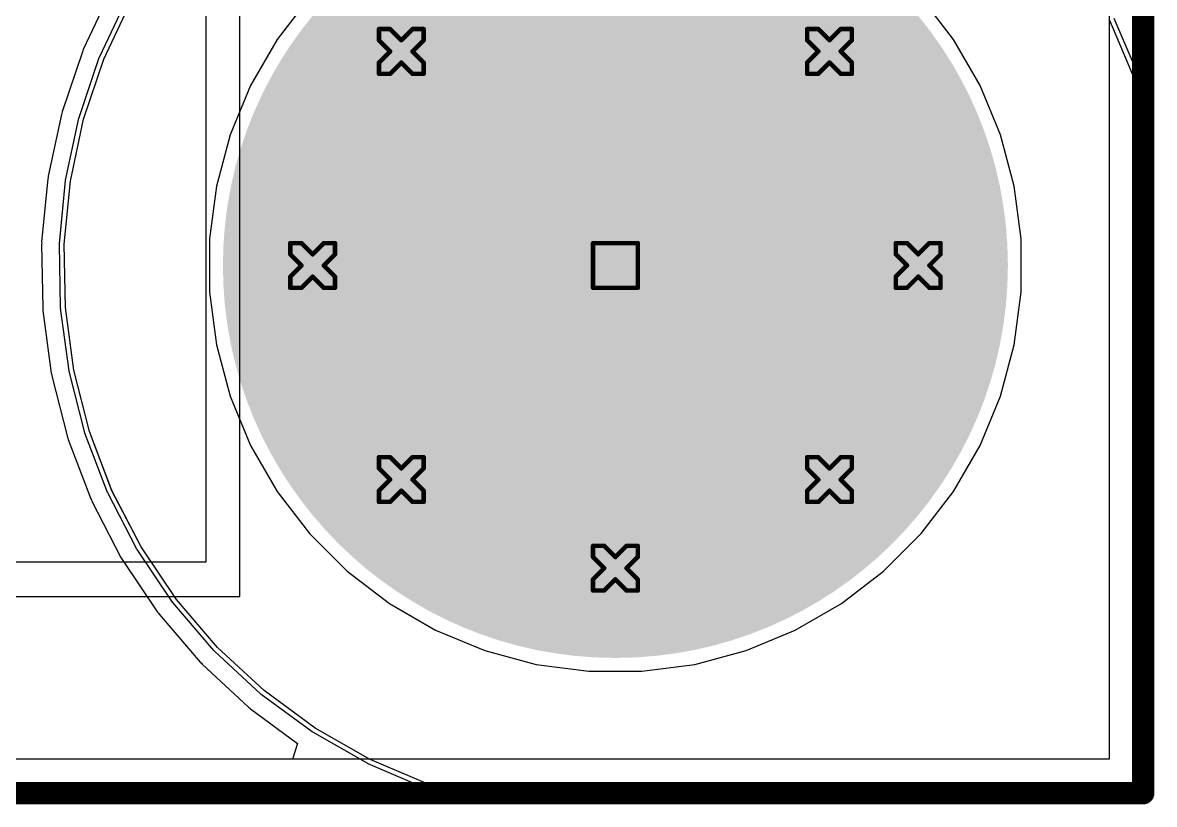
# Model space of a CAD drawing. Header units: inches. Extents: x -11 to 5379, y 0 to 5429.
# Drawn here: x 331.26 to 344.13, y -0.13 to 8.76 of the extents above; entities that cross this region are included whole.
import ezdxf

# ---------------------------------------------------------------- set-up
doc = ezdxf.new("R2010")
doc.units = ezdxf.units.IN
for name, color, linetype in [('Board Outline', 216, 'Continuous'), ('Bottom Layer', 5, 'Continuous'), ('Bottom Solder', 6, 'Continuous'), ('Drill Drawing', 1, 'Continuous'), ('GND', 16, 'Continuous'), ('Multi-Layer', 9, 'Continuous'), ('Pad Holes', 156, 'Continuous'), ('PWR', 76, 'Continuous'), ('Top Layer', 1, 'Continuous'), ('Top Solder', 216, 'Continuous'), ('Via Holes', 16, 'Continuous')]:
    doc.layers.add(name, color=color, linetype=linetype)

msp = doc.modelspace()

# ---------------------------------------------------------------- hatches: boundary and pattern name
at = {"layer": 'Bottom Layer'}
h = msp.add_hatch(color=5, dxfattribs=at)
edge = h.paths.add_edge_path()
edge.add_arc((338, 6), 4.36, 0, 360)
h = msp.add_hatch(color=5, dxfattribs=at)
edge = h.paths.add_edge_path()
edge.add_arc((335.566, 8.434), 0.3, 0, 360)
h = msp.add_hatch(color=5, dxfattribs=at)
edge = h.paths.add_edge_path()
edge.add_arc((340.434, 8.434), 0.3, 0, 360)
h = msp.add_hatch(color=5, dxfattribs=at)
edge = h.paths.add_edge_path()
edge.add_arc((334.558, 6), 0.3, 0, 360)
h = msp.add_hatch(color=5, dxfattribs=at)
edge = h.paths.add_edge_path()
edge.add_arc((341.442, 6), 0.3, 0, 360)
h = msp.add_hatch(color=5, dxfattribs=at)
edge = h.paths.add_edge_path()
edge.add_arc((335.566, 3.566), 0.3, 0, 360)
h = msp.add_hatch(color=5, dxfattribs=at)
edge = h.paths.add_edge_path()
edge.add_arc((340.434, 3.566), 0.3, 0, 360)
h = msp.add_hatch(color=5, dxfattribs=at)
edge = h.paths.add_edge_path()
edge.add_arc((338, 2.558), 0.3, 0, 360)
at = {"layer": 'Bottom Solder'}
h = msp.add_hatch(color=6, dxfattribs=at)
edge = h.paths.add_edge_path()
edge.add_arc((338, 6), 4.462, 0, 360)
at = {"layer": 'GND'}
h = msp.add_hatch(color=16, dxfattribs=at)
edge = h.paths.add_edge_path()
edge.add_arc((338, 6), 4.36, 0, 360)
h = msp.add_hatch(color=16, dxfattribs=at)
edge = h.paths.add_edge_path()
edge.add_arc((335.566, 8.434), 0.3, 0, 360)
h = msp.add_hatch(color=16, dxfattribs=at)
edge = h.paths.add_edge_path()
edge.add_arc((340.434, 8.434), 0.3, 0, 360)
h = msp.add_hatch(color=16, dxfattribs=at)
edge = h.paths.add_edge_path()
edge.add_arc((334.558, 6), 0.3, 0, 360)
h = msp.add_hatch(color=16, dxfattribs=at)
edge = h.paths.add_edge_path()
edge.add_arc((341.442, 6), 0.3, 0, 360)
h = msp.add_hatch(color=16, dxfattribs=at)
edge = h.paths.add_edge_path()
edge.add_arc((335.566, 3.566), 0.3, 0, 360)
h = msp.add_hatch(color=16, dxfattribs=at)
edge = h.paths.add_edge_path()
edge.add_arc((340.434, 3.566), 0.3, 0, 360)
h = msp.add_hatch(color=16, dxfattribs=at)
edge = h.paths.add_edge_path()
edge.add_arc((338, 2.558), 0.3, 0, 360)
at = {"layer": 'Multi-Layer'}
h = msp.add_hatch(color=9, dxfattribs=at)
edge = h.paths.add_edge_path()
edge.add_arc((338, 6), 4.36, 0, 360)
at = {"layer": 'Pad Holes'}
h = msp.add_hatch(color=7, dxfattribs=at)
edge = h.paths.add_edge_path()
edge.add_arc((338, 6), 2.5, 0, 360)
at = {"layer": 'PWR'}
h = msp.add_hatch(color=76, dxfattribs=at)
edge = h.paths.add_edge_path()
edge.add_arc((338, 6), 4.36, 0, 360)
h = msp.add_hatch(color=76, dxfattribs=at)
edge = h.paths.add_edge_path()
edge.add_arc((335.566, 8.434), 0.3, 0, 360)
h = msp.add_hatch(color=76, dxfattribs=at)
edge = h.paths.add_edge_path()
edge.add_arc((340.434, 8.434), 0.3, 0, 360)
h = msp.add_hatch(color=76, dxfattribs=at)
edge = h.paths.add_edge_path()
edge.add_arc((334.558, 6), 0.3, 0, 360)
h = msp.add_hatch(color=76, dxfattribs=at)
edge = h.paths.add_edge_path()
edge.add_arc((341.442, 6), 0.3, 0, 360)
h = msp.add_hatch(color=76, dxfattribs=at)
edge = h.paths.add_edge_path()
edge.add_arc((335.566, 3.566), 0.3, 0, 360)
h = msp.add_hatch(color=76, dxfattribs=at)
edge = h.paths.add_edge_path()
edge.add_arc((340.434, 3.566), 0.3, 0, 360)
h = msp.add_hatch(color=76, dxfattribs=at)
edge = h.paths.add_edge_path()
edge.add_arc((338, 2.558), 0.3, 0, 360)
at = {"layer": 'Top Layer'}
h = msp.add_hatch(color=1, dxfattribs=at)
edge = h.paths.add_edge_path()
edge.add_arc((338, 6), 4.36, 0, 360)
h = msp.add_hatch(color=1, dxfattribs=at)
edge = h.paths.add_edge_path()
edge.add_arc((335.566, 8.434), 0.3, 0, 360)
h = msp.add_hatch(color=1, dxfattribs=at)
edge = h.paths.add_edge_path()
edge.add_arc((340.434, 8.434), 0.3, 0, 360)
h = msp.add_hatch(color=1, dxfattribs=at)
edge = h.paths.add_edge_path()
edge.add_arc((334.558, 6), 0.3, 0, 360)
h = msp.add_hatch(color=1, dxfattribs=at)
edge = h.paths.add_edge_path()
edge.add_arc((341.442, 6), 0.3, 0, 360)
h = msp.add_hatch(color=1, dxfattribs=at)
edge = h.paths.add_edge_path()
edge.add_arc((335.566, 3.566), 0.3, 0, 360)
h = msp.add_hatch(color=1, dxfattribs=at)
edge = h.paths.add_edge_path()
edge.add_arc((340.434, 3.566), 0.3, 0, 360)
h = msp.add_hatch(color=1, dxfattribs=at)
edge = h.paths.add_edge_path()
edge.add_arc((338, 2.558), 0.3, 0, 360)
at = {"layer": 'Top Solder'}
h = msp.add_hatch(color=216, dxfattribs=at)
edge = h.paths.add_edge_path()
edge.add_arc((338, 6), 4.462, 0, 360)
at = {"layer": 'Via Holes'}
h = msp.add_hatch(color=7, dxfattribs=at)
edge = h.paths.add_edge_path()
edge.add_arc((335.566, 8.434), 0.15, 0, 360)
h = msp.add_hatch(color=7, dxfattribs=at)
edge = h.paths.add_edge_path()
edge.add_arc((340.434, 8.434), 0.15, 0, 360)
h = msp.add_hatch(color=7, dxfattribs=at)
edge = h.paths.add_edge_path()
edge.add_arc((334.558, 6), 0.15, 0, 360)
h = msp.add_hatch(color=7, dxfattribs=at)
edge = h.paths.add_edge_path()
edge.add_arc((341.442, 6), 0.15, 0, 360)
h = msp.add_hatch(color=7, dxfattribs=at)
edge = h.paths.add_edge_path()
edge.add_arc((335.566, 3.566), 0.15, 0, 360)
h = msp.add_hatch(color=7, dxfattribs=at)
edge = h.paths.add_edge_path()
edge.add_arc((340.434, 3.566), 0.15, 0, 360)
h = msp.add_hatch(color=7, dxfattribs=at)
edge = h.paths.add_edge_path()
edge.add_arc((338, 2.558), 0.15, 0, 360)

# ---------------------------------------------------------------- linework, layer by layer
at = {"layer": 'Board Outline'}
for points in [[(344, 0, 0.254, 0.254, 0), (344, 110, 0.254, 0.254, 0)], [(0, 0, 0.254, 0.254, 0), (344, 0, 0.254, 0.254, 0)]]:
    msp.add_lwpolyline(points, format="xyseb", dxfattribs=at)
msp.add_lwpolyline([(343.937, 0, 0.127, 0.127, 1), (344.064, 0, 0.127, 0.127, 1)], format="xyseb", close=True, dxfattribs=at)
msp.add_lwpolyline([(343.937, 0, 0.127, 0.127, 1), (344.064, 0, 0.127, 0.127, 1)], format="xyseb", close=True, dxfattribs=at)
at = {"layer": 'Bottom Layer'}
for p, q in [((332.258, 9.107), (331.951, 8.456)), ((332.185, 8.345), (332.492, 8.996)), ((343.616, 8.788), (343.898, 8.126)), ((331.94, 8.428), (331.709, 7.746)), ((331.947, 8.441), (331.94, 8.428)), ((331.951, 8.456), (331.947, 8.441)), ((331.955, 7.664), (332.185, 8.345)), ((343.898, 8.126), (344.001, 7.781)), ((331.707, 7.732), (331.702, 7.718)), ((331.709, 7.746), (331.707, 7.732)), ((344.001, 7.781), (344, 7.78)), ((344, 7.78), (344, 0)), ((344.001, 7.781), (344.001, 7.781)), ((331.702, 7.718), (331.551, 7.014)), ((331.804, 6.96), (331.955, 7.664)), ((331.546, 6.985), (331.477, 6.268)), ((331.55, 6.999), (331.546, 6.985)), ((331.551, 7.014), (331.55, 6.999)), ((331.735, 6.243), (331.804, 6.96)), ((331.478, 6.253), (331.476, 6.238)), ((331.476, 6.238), (331.489, 5.519)), ((331.477, 6.268), (331.478, 6.253)), ((331.748, 5.523), (331.735, 6.243)), ((331.489, 5.519), (331.492, 5.504)), ((331.492, 5.504), (331.491, 5.489)), ((331.491, 5.489), (331.587, 4.776)), ((331.844, 4.81), (331.748, 5.523)), ((331.587, 4.776), (331.592, 4.761)), ((331.592, 4.761), (331.593, 4.746)), ((332.021, 4.112), (331.844, 4.81)), ((331.593, 4.746), (331.77, 4.049)), ((331.77, 4.049), (331.776, 4.035)), ((331.776, 4.035), (331.779, 4.02)), ((331.779, 4.02), (332.035, 3.347)), ((332.277, 3.439), (332.021, 4.112)), ((332.035, 3.347), (332.043, 3.335)), ((332.608, 2.8), (332.277, 3.439)), ((332.043, 3.335), (332.047, 3.32)), ((332.047, 3.32), (332.378, 2.681)), ((333.01, 2.203), (332.608, 2.8)), ((332.378, 2.681), (332.387, 2.67)), ((332.387, 2.67), (332.393, 2.656)), ((332.393, 2.656), (332.795, 2.059)), ((333.478, 1.657), (333.01, 2.203)), ((332.795, 2.059), (332.806, 2.048)), ((332.806, 2.048), (332.813, 2.035)), ((332.813, 2.035), (333.281, 1.488)), ((334.006, 1.167), (333.478, 1.657)), ((333.281, 1.488), (333.293, 1.479)), ((333.293, 1.479), (333.302, 1.467)), ((333.302, 1.467), (333.83, 0.977)), ((334.586, 0.741), (334.006, 1.167)), ((333.83, 0.977), (333.842, 0.969)), ((333.842, 0.969), (333.853, 0.958)), ((333.853, 0.958), (334.386, 0.566)), ((335.211, 0.384), (334.586, 0.741)), ((334.386, 0.566), (334.329, 0.388)), ((334.329, 0.388), (220.282, 0.388)), ((335.873, 0.102), (335.211, 0.384)), ((336.218, -0.001), (335.873, 0.102)), ((344, 0), (343.999, -0.001)), ((343.999, -0.001), (336.218, -0.001))]:
    msp.add_line(p, q, dxfattribs=at)
at = {"layer": 'Bottom Solder'}
for p, q in [((332.135, 8.369), (332.442, 9.02)), ((343.667, 8.81), (343.949, 8.148)), ((331.902, 7.681), (332.133, 8.363)), ((332.133, 8.363), (332.135, 8.366)), ((332.135, 8.366), (332.135, 8.369)), ((343.949, 8.148), (343.949, 8.145)), ((343.949, 8.145), (343.951, 8.142)), ((343.951, 8.142), (344.054, 7.797)), ((344.054, 7.797), (344.053, 7.789)), ((344.053, 7.789), (344.056, 7.781)), ((344.056, 7.781), (344.055, 7.779)), ((344.055, 7.779), (344.055, 0)), ((331.75, 6.971), (331.901, 7.675)), ((331.901, 7.675), (331.903, 7.678)), ((331.903, 7.678), (331.902, 7.681)), ((331.68, 6.248), (331.749, 6.965)), ((331.749, 6.965), (331.751, 6.968)), ((331.751, 6.968), (331.75, 6.971)), ((331.681, 6.245), (331.68, 6.248)), ((331.68, 6.242), (331.681, 6.245)), ((331.693, 5.522), (331.68, 6.242)), ((331.694, 5.519), (331.693, 5.522)), ((331.693, 5.516), (331.694, 5.519)), ((331.789, 4.803), (331.693, 5.516)), ((331.791, 4.8), (331.789, 4.803)), ((331.79, 4.797), (331.791, 4.8)), ((331.967, 4.099), (331.79, 4.797)), ((331.969, 4.096), (331.967, 4.099)), ((331.969, 4.093), (331.969, 4.096)), ((332.225, 3.42), (331.969, 4.093)), ((332.227, 3.417), (332.225, 3.42)), ((332.228, 3.414), (332.227, 3.417)), ((332.559, 2.775), (332.228, 3.414)), ((332.561, 2.773), (332.559, 2.775)), ((332.562, 2.77), (332.561, 2.773)), ((332.964, 2.173), (332.562, 2.77)), ((332.967, 2.171), (332.964, 2.173)), ((332.968, 2.168), (332.967, 2.171)), ((333.436, 1.621), (332.968, 2.168)), ((333.439, 1.619), (333.436, 1.621)), ((333.441, 1.616), (333.439, 1.619)), ((333.968, 1.126), (333.441, 1.616)), ((333.971, 1.125), (333.968, 1.126)), ((333.973, 1.122), (333.971, 1.125)), ((334.553, 0.696), (333.973, 1.122)), ((334.557, 0.696), (334.553, 0.696)), ((334.559, 0.693), (334.557, 0.696)), ((335.184, 0.336), (334.559, 0.693)), ((335.187, 0.336), (335.184, 0.336)), ((335.19, 0.334), (335.187, 0.336)), ((335.852, 0.051), (335.19, 0.334)), ((335.855, 0.051), (335.852, 0.051)), ((335.858, 0.049), (335.855, 0.051)), ((336.203, -0.054), (335.858, 0.049)), ((344.055, 0), (344.039, -0.039)), ((344.055, 0), (344.055, 0)), ((336.211, -0.053), (336.203, -0.054)), ((336.218, -0.056), (336.211, -0.053)), ((343.999, -0.056), (336.218, -0.056)), ((344.027, -0.045), (343.999, -0.056)), ((343.999, -0.056), (343.999, -0.056)), ((344.038, -0.04), (344.027, -0.045)), ((344.039, -0.039), (344.038, -0.04)), ((344.038, -0.04), (344.038, -0.04))]:
    msp.add_line(p, q, dxfattribs=at)
at = {"layer": 'Drill Drawing'}
for points in [[(335.312, 8.561, 0.0508, 0.0508, 0), (335.312, 8.688, 0.0508, 0.0508, 0)], [(335.312, 8.688, 0.0508, 0.0508, 0), (335.439, 8.688, 0.0508, 0.0508, 0)], [(335.439, 8.688, 0.0508, 0.0508, 0), (335.566, 8.561, 0.0508, 0.0508, 0)], [(335.566, 8.561, 0.0508, 0.0508, 0), (335.693, 8.688, 0.0508, 0.0508, 0)], [(335.693, 8.688, 0.0508, 0.0508, 0), (335.82, 8.688, 0.0508, 0.0508, 0)], [(335.82, 8.561, 0.0508, 0.0508, 0), (335.82, 8.688, 0.0508, 0.0508, 0)], [(340.18, 8.561, 0.0508, 0.0508, 0), (340.18, 8.688, 0.0508, 0.0508, 0)], [(340.18, 8.688, 0.0508, 0.0508, 0), (340.307, 8.688, 0.0508, 0.0508, 0)], [(340.307, 8.688, 0.0508, 0.0508, 0), (340.434, 8.561, 0.0508, 0.0508, 0)], [(340.434, 8.561, 0.0508, 0.0508, 0), (340.561, 8.688, 0.0508, 0.0508, 0)], [(340.561, 8.688, 0.0508, 0.0508, 0), (340.688, 8.688, 0.0508, 0.0508, 0)], [(340.688, 8.561, 0.0508, 0.0508, 0), (340.688, 8.688, 0.0508, 0.0508, 0)], [(335.312, 8.561, 0.0508, 0.0508, 0), (335.439, 8.434, 0.0508, 0.0508, 0)], [(335.693, 8.434, 0.0508, 0.0508, 0), (335.82, 8.561, 0.0508, 0.0508, 0)], [(340.18, 8.561, 0.0508, 0.0508, 0), (340.307, 8.434, 0.0508, 0.0508, 0)], [(340.561, 8.434, 0.0508, 0.0508, 0), (340.688, 8.561, 0.0508, 0.0508, 0)], [(335.312, 8.307, 0.0508, 0.0508, 0), (335.439, 8.434, 0.0508, 0.0508, 0)], [(335.693, 8.434, 0.0508, 0.0508, 0), (335.82, 8.307, 0.0508, 0.0508, 0)], [(340.18, 8.307, 0.0508, 0.0508, 0), (340.307, 8.434, 0.0508, 0.0508, 0)], [(340.561, 8.434, 0.0508, 0.0508, 0), (340.688, 8.307, 0.0508, 0.0508, 0)], [(335.312, 8.18, 0.0508, 0.0508, 0), (335.312, 8.307, 0.0508, 0.0508, 0)], [(335.439, 8.18, 0.0508, 0.0508, 0), (335.566, 8.307, 0.0508, 0.0508, 0)], [(335.566, 8.307, 0.0508, 0.0508, 0), (335.693, 8.18, 0.0508, 0.0508, 0)], [(335.82, 8.18, 0.0508, 0.0508, 0), (335.82, 8.307, 0.0508, 0.0508, 0)], [(340.18, 8.18, 0.0508, 0.0508, 0), (340.18, 8.307, 0.0508, 0.0508, 0)], [(340.307, 8.18, 0.0508, 0.0508, 0), (340.434, 8.307, 0.0508, 0.0508, 0)], [(340.434, 8.307, 0.0508, 0.0508, 0), (340.561, 8.18, 0.0508, 0.0508, 0)], [(340.688, 8.18, 0.0508, 0.0508, 0), (340.688, 8.307, 0.0508, 0.0508, 0)], [(335.312, 8.18, 0.0508, 0.0508, 0), (335.439, 8.18, 0.0508, 0.0508, 0)], [(335.693, 8.18, 0.0508, 0.0508, 0), (335.82, 8.18, 0.0508, 0.0508, 0)], [(340.18, 8.18, 0.0508, 0.0508, 0), (340.307, 8.18, 0.0508, 0.0508, 0)], [(340.561, 8.18, 0.0508, 0.0508, 0), (340.688, 8.18, 0.0508, 0.0508, 0)], [(334.304, 6.127, 0.0508, 0.0508, 0), (334.304, 6.254, 0.0508, 0.0508, 0)], [(334.304, 6.254, 0.0508, 0.0508, 0), (334.431, 6.254, 0.0508, 0.0508, 0)], [(334.431, 6.254, 0.0508, 0.0508, 0), (334.558, 6.127, 0.0508, 0.0508, 0)], [(334.558, 6.127, 0.0508, 0.0508, 0), (334.685, 6.254, 0.0508, 0.0508, 0)], [(334.685, 6.254, 0.0508, 0.0508, 0), (334.812, 6.254, 0.0508, 0.0508, 0)], [(334.812, 6.127, 0.0508, 0.0508, 0), (334.812, 6.254, 0.0508, 0.0508, 0)], [(337.746, 6.254, 0.0508, 0.0508, 0), (338.254, 6.254, 0.0508, 0.0508, 0)], [(337.746, 5.746, 0.0508, 0.0508, 0), (337.746, 6.254, 0.0508, 0.0508, 0)], [(338.254, 5.746, 0.0508, 0.0508, 0), (338.254, 6.254, 0.0508, 0.0508, 0)], [(341.188, 6.127, 0.0508, 0.0508, 0), (341.188, 6.254, 0.0508, 0.0508, 0)], [(341.188, 6.254, 0.0508, 0.0508, 0), (341.315, 6.254, 0.0508, 0.0508, 0)], [(341.315, 6.254, 0.0508, 0.0508, 0), (341.442, 6.127, 0.0508, 0.0508, 0)], [(341.442, 6.127, 0.0508, 0.0508, 0), (341.569, 6.254, 0.0508, 0.0508, 0)], [(341.569, 6.254, 0.0508, 0.0508, 0), (341.696, 6.254, 0.0508, 0.0508, 0)], [(341.696, 6.127, 0.0508, 0.0508, 0), (341.696, 6.254, 0.0508, 0.0508, 0)], [(334.304, 6.127, 0.0508, 0.0508, 0), (334.431, 6, 0.0508, 0.0508, 0)], [(334.685, 6, 0.0508, 0.0508, 0), (334.812, 6.127, 0.0508, 0.0508, 0)], [(341.188, 6.127, 0.0508, 0.0508, 0), (341.315, 6, 0.0508, 0.0508, 0)], [(341.569, 6, 0.0508, 0.0508, 0), (341.696, 6.127, 0.0508, 0.0508, 0)], [(334.304, 5.873, 0.0508, 0.0508, 0), (334.431, 6, 0.0508, 0.0508, 0)], [(334.685, 6, 0.0508, 0.0508, 0), (334.812, 5.873, 0.0508, 0.0508, 0)], [(341.188, 5.873, 0.0508, 0.0508, 0), (341.315, 6, 0.0508, 0.0508, 0)], [(341.569, 6, 0.0508, 0.0508, 0), (341.696, 5.873, 0.0508, 0.0508, 0)], [(334.304, 5.746, 0.0508, 0.0508, 0), (334.304, 5.873, 0.0508, 0.0508, 0)], [(334.431, 5.746, 0.0508, 0.0508, 0), (334.558, 5.873, 0.0508, 0.0508, 0)], [(334.558, 5.873, 0.0508, 0.0508, 0), (334.685, 5.746, 0.0508, 0.0508, 0)], [(334.812, 5.746, 0.0508, 0.0508, 0), (334.812, 5.873, 0.0508, 0.0508, 0)], [(341.188, 5.746, 0.0508, 0.0508, 0), (341.188, 5.873, 0.0508, 0.0508, 0)], [(341.315, 5.746, 0.0508, 0.0508, 0), (341.442, 5.873, 0.0508, 0.0508, 0)], [(341.442, 5.873, 0.0508, 0.0508, 0), (341.569, 5.746, 0.0508, 0.0508, 0)], [(341.696, 5.746, 0.0508, 0.0508, 0), (341.696, 5.873, 0.0508, 0.0508, 0)], [(334.304, 5.746, 0.0508, 0.0508, 0), (334.431, 5.746, 0.0508, 0.0508, 0)], [(334.685, 5.746, 0.0508, 0.0508, 0), (334.812, 5.746, 0.0508, 0.0508, 0)], [(337.746, 5.746, 0.0508, 0.0508, 0), (338.254, 5.746, 0.0508, 0.0508, 0)], [(341.188, 5.746, 0.0508, 0.0508, 0), (341.315, 5.746, 0.0508, 0.0508, 0)], [(341.569, 5.746, 0.0508, 0.0508, 0), (341.696, 5.746, 0.0508, 0.0508, 0)], [(335.312, 3.693, 0.0508, 0.0508, 0), (335.312, 3.82, 0.0508, 0.0508, 0)], [(335.312, 3.82, 0.0508, 0.0508, 0), (335.439, 3.82, 0.0508, 0.0508, 0)], [(335.439, 3.82, 0.0508, 0.0508, 0), (335.566, 3.693, 0.0508, 0.0508, 0)], [(335.566, 3.693, 0.0508, 0.0508, 0), (335.693, 3.82, 0.0508, 0.0508, 0)], [(335.693, 3.82, 0.0508, 0.0508, 0), (335.82, 3.82, 0.0508, 0.0508, 0)], [(335.82, 3.693, 0.0508, 0.0508, 0), (335.82, 3.82, 0.0508, 0.0508, 0)], [(340.18, 3.693, 0.0508, 0.0508, 0), (340.18, 3.82, 0.0508, 0.0508, 0)], [(340.18, 3.82, 0.0508, 0.0508, 0), (340.307, 3.82, 0.0508, 0.0508, 0)], [(340.307, 3.82, 0.0508, 0.0508, 0), (340.434, 3.693, 0.0508, 0.0508, 0)], [(340.434, 3.693, 0.0508, 0.0508, 0), (340.561, 3.82, 0.0508, 0.0508, 0)], [(340.561, 3.82, 0.0508, 0.0508, 0), (340.688, 3.82, 0.0508, 0.0508, 0)], [(340.688, 3.693, 0.0508, 0.0508, 0), (340.688, 3.82, 0.0508, 0.0508, 0)], [(335.312, 3.693, 0.0508, 0.0508, 0), (335.439, 3.566, 0.0508, 0.0508, 0)], [(335.693, 3.566, 0.0508, 0.0508, 0), (335.82, 3.693, 0.0508, 0.0508, 0)], [(340.18, 3.693, 0.0508, 0.0508, 0), (340.307, 3.566, 0.0508, 0.0508, 0)], [(340.561, 3.566, 0.0508, 0.0508, 0), (340.688, 3.693, 0.0508, 0.0508, 0)], [(335.312, 3.439, 0.0508, 0.0508, 0), (335.439, 3.566, 0.0508, 0.0508, 0)], [(335.693, 3.566, 0.0508, 0.0508, 0), (335.82, 3.439, 0.0508, 0.0508, 0)], [(340.18, 3.439, 0.0508, 0.0508, 0), (340.307, 3.566, 0.0508, 0.0508, 0)], [(340.561, 3.566, 0.0508, 0.0508, 0), (340.688, 3.439, 0.0508, 0.0508, 0)], [(335.312, 3.312, 0.0508, 0.0508, 0), (335.312, 3.439, 0.0508, 0.0508, 0)], [(335.439, 3.312, 0.0508, 0.0508, 0), (335.566, 3.439, 0.0508, 0.0508, 0)], [(335.566, 3.439, 0.0508, 0.0508, 0), (335.693, 3.312, 0.0508, 0.0508, 0)], [(335.82, 3.312, 0.0508, 0.0508, 0), (335.82, 3.439, 0.0508, 0.0508, 0)], [(340.18, 3.312, 0.0508, 0.0508, 0), (340.18, 3.439, 0.0508, 0.0508, 0)], [(340.307, 3.312, 0.0508, 0.0508, 0), (340.434, 3.439, 0.0508, 0.0508, 0)], [(340.434, 3.439, 0.0508, 0.0508, 0), (340.561, 3.312, 0.0508, 0.0508, 0)], [(340.688, 3.312, 0.0508, 0.0508, 0), (340.688, 3.439, 0.0508, 0.0508, 0)], [(335.312, 3.312, 0.0508, 0.0508, 0), (335.439, 3.312, 0.0508, 0.0508, 0)], [(335.693, 3.312, 0.0508, 0.0508, 0), (335.82, 3.312, 0.0508, 0.0508, 0)], [(340.18, 3.312, 0.0508, 0.0508, 0), (340.307, 3.312, 0.0508, 0.0508, 0)], [(340.561, 3.312, 0.0508, 0.0508, 0), (340.688, 3.312, 0.0508, 0.0508, 0)], [(337.746, 2.685, 0.0508, 0.0508, 0), (337.746, 2.812, 0.0508, 0.0508, 0)], [(337.746, 2.812, 0.0508, 0.0508, 0), (337.873, 2.812, 0.0508, 0.0508, 0)], [(337.873, 2.812, 0.0508, 0.0508, 0), (338, 2.685, 0.0508, 0.0508, 0)], [(338, 2.685, 0.0508, 0.0508, 0), (338.127, 2.812, 0.0508, 0.0508, 0)], [(338.127, 2.812, 0.0508, 0.0508, 0), (338.254, 2.812, 0.0508, 0.0508, 0)], [(338.254, 2.685, 0.0508, 0.0508, 0), (338.254, 2.812, 0.0508, 0.0508, 0)], [(337.746, 2.685, 0.0508, 0.0508, 0), (337.873, 2.558, 0.0508, 0.0508, 0)], [(338.127, 2.558, 0.0508, 0.0508, 0), (338.254, 2.685, 0.0508, 0.0508, 0)], [(337.746, 2.431, 0.0508, 0.0508, 0), (337.873, 2.558, 0.0508, 0.0508, 0)], [(338.127, 2.558, 0.0508, 0.0508, 0), (338.254, 2.431, 0.0508, 0.0508, 0)], [(337.746, 2.304, 0.0508, 0.0508, 0), (337.746, 2.431, 0.0508, 0.0508, 0)], [(337.873, 2.304, 0.0508, 0.0508, 0), (338, 2.431, 0.0508, 0.0508, 0)], [(338, 2.431, 0.0508, 0.0508, 0), (338.127, 2.304, 0.0508, 0.0508, 0)], [(338.254, 2.304, 0.0508, 0.0508, 0), (338.254, 2.431, 0.0508, 0.0508, 0)], [(337.746, 2.304, 0.0508, 0.0508, 0), (337.873, 2.304, 0.0508, 0.0508, 0)], [(338.127, 2.304, 0.0508, 0.0508, 0), (338.254, 2.304, 0.0508, 0.0508, 0)]]:
    msp.add_lwpolyline(points, format="xyseb", dxfattribs=at)
for points in [[(335.299, 8.688, 0.0254, 0.0254, 1), (335.325, 8.688, 0.0254, 0.0254, 1)], [(335.299, 8.688, 0.0254, 0.0254, 1), (335.325, 8.688, 0.0254, 0.0254, 1)], [(335.426, 8.688, 0.0254, 0.0254, 1), (335.452, 8.688, 0.0254, 0.0254, 1)], [(335.426, 8.688, 0.0254, 0.0254, 1), (335.452, 8.688, 0.0254, 0.0254, 1)], [(335.68, 8.688, 0.0254, 0.0254, 1), (335.706, 8.688, 0.0254, 0.0254, 1)], [(335.68, 8.688, 0.0254, 0.0254, 1), (335.706, 8.688, 0.0254, 0.0254, 1)], [(335.807, 8.688, 0.0254, 0.0254, 1), (335.833, 8.688, 0.0254, 0.0254, 1)], [(335.807, 8.688, 0.0254, 0.0254, 1), (335.833, 8.688, 0.0254, 0.0254, 1)], [(340.167, 8.688, 0.0254, 0.0254, 1), (340.193, 8.688, 0.0254, 0.0254, 1)], [(340.167, 8.688, 0.0254, 0.0254, 1), (340.193, 8.688, 0.0254, 0.0254, 1)], [(340.294, 8.688, 0.0254, 0.0254, 1), (340.32, 8.688, 0.0254, 0.0254, 1)], [(340.294, 8.688, 0.0254, 0.0254, 1), (340.32, 8.688, 0.0254, 0.0254, 1)], [(340.548, 8.688, 0.0254, 0.0254, 1), (340.574, 8.688, 0.0254, 0.0254, 1)], [(340.548, 8.688, 0.0254, 0.0254, 1), (340.574, 8.688, 0.0254, 0.0254, 1)], [(340.675, 8.688, 0.0254, 0.0254, 1), (340.701, 8.688, 0.0254, 0.0254, 1)], [(340.675, 8.688, 0.0254, 0.0254, 1), (340.701, 8.688, 0.0254, 0.0254, 1)], [(335.299, 8.561, 0.0254, 0.0254, 1), (335.325, 8.561, 0.0254, 0.0254, 1)], [(335.299, 8.561, 0.0254, 0.0254, 1), (335.325, 8.561, 0.0254, 0.0254, 1)], [(335.553, 8.561, 0.0254, 0.0254, 1), (335.579, 8.561, 0.0254, 0.0254, 1)], [(335.553, 8.561, 0.0254, 0.0254, 1), (335.579, 8.561, 0.0254, 0.0254, 1)], [(335.807, 8.561, 0.0254, 0.0254, 1), (335.833, 8.561, 0.0254, 0.0254, 1)], [(335.807, 8.561, 0.0254, 0.0254, 1), (335.833, 8.561, 0.0254, 0.0254, 1)], [(340.167, 8.561, 0.0254, 0.0254, 1), (340.193, 8.561, 0.0254, 0.0254, 1)], [(340.167, 8.561, 0.0254, 0.0254, 1), (340.193, 8.561, 0.0254, 0.0254, 1)], [(340.421, 8.561, 0.0254, 0.0254, 1), (340.447, 8.561, 0.0254, 0.0254, 1)], [(340.421, 8.561, 0.0254, 0.0254, 1), (340.447, 8.561, 0.0254, 0.0254, 1)], [(340.675, 8.561, 0.0254, 0.0254, 1), (340.701, 8.561, 0.0254, 0.0254, 1)], [(340.675, 8.561, 0.0254, 0.0254, 1), (340.701, 8.561, 0.0254, 0.0254, 1)], [(335.426, 8.434, 0.0254, 0.0254, 1), (335.452, 8.434, 0.0254, 0.0254, 1)], [(335.426, 8.434, 0.0254, 0.0254, 1), (335.452, 8.434, 0.0254, 0.0254, 1)], [(335.68, 8.434, 0.0254, 0.0254, 1), (335.706, 8.434, 0.0254, 0.0254, 1)], [(335.68, 8.434, 0.0254, 0.0254, 1), (335.706, 8.434, 0.0254, 0.0254, 1)], [(340.294, 8.434, 0.0254, 0.0254, 1), (340.32, 8.434, 0.0254, 0.0254, 1)], [(340.294, 8.434, 0.0254, 0.0254, 1), (340.32, 8.434, 0.0254, 0.0254, 1)], [(340.548, 8.434, 0.0254, 0.0254, 1), (340.574, 8.434, 0.0254, 0.0254, 1)], [(340.548, 8.434, 0.0254, 0.0254, 1), (340.574, 8.434, 0.0254, 0.0254, 1)], [(335.299, 8.307, 0.0254, 0.0254, 1), (335.325, 8.307, 0.0254, 0.0254, 1)], [(335.299, 8.307, 0.0254, 0.0254, 1), (335.325, 8.307, 0.0254, 0.0254, 1)], [(335.553, 8.307, 0.0254, 0.0254, 1), (335.579, 8.307, 0.0254, 0.0254, 1)], [(335.553, 8.307, 0.0254, 0.0254, 1), (335.579, 8.307, 0.0254, 0.0254, 1)], [(335.807, 8.307, 0.0254, 0.0254, 1), (335.833, 8.307, 0.0254, 0.0254, 1)], [(335.807, 8.307, 0.0254, 0.0254, 1), (335.833, 8.307, 0.0254, 0.0254, 1)], [(340.167, 8.307, 0.0254, 0.0254, 1), (340.193, 8.307, 0.0254, 0.0254, 1)], [(340.167, 8.307, 0.0254, 0.0254, 1), (340.193, 8.307, 0.0254, 0.0254, 1)], [(340.421, 8.307, 0.0254, 0.0254, 1), (340.447, 8.307, 0.0254, 0.0254, 1)], [(340.421, 8.307, 0.0254, 0.0254, 1), (340.447, 8.307, 0.0254, 0.0254, 1)], [(340.675, 8.307, 0.0254, 0.0254, 1), (340.701, 8.307, 0.0254, 0.0254, 1)], [(340.675, 8.307, 0.0254, 0.0254, 1), (340.701, 8.307, 0.0254, 0.0254, 1)], [(335.299, 8.18, 0.0254, 0.0254, 1), (335.325, 8.18, 0.0254, 0.0254, 1)], [(335.299, 8.18, 0.0254, 0.0254, 1), (335.325, 8.18, 0.0254, 0.0254, 1)], [(335.426, 8.18, 0.0254, 0.0254, 1), (335.452, 8.18, 0.0254, 0.0254, 1)], [(335.426, 8.18, 0.0254, 0.0254, 1), (335.452, 8.18, 0.0254, 0.0254, 1)], [(335.68, 8.18, 0.0254, 0.0254, 1), (335.706, 8.18, 0.0254, 0.0254, 1)], [(335.68, 8.18, 0.0254, 0.0254, 1), (335.706, 8.18, 0.0254, 0.0254, 1)], [(335.807, 8.18, 0.0254, 0.0254, 1), (335.833, 8.18, 0.0254, 0.0254, 1)], [(335.807, 8.18, 0.0254, 0.0254, 1), (335.833, 8.18, 0.0254, 0.0254, 1)], [(340.167, 8.18, 0.0254, 0.0254, 1), (340.193, 8.18, 0.0254, 0.0254, 1)], [(340.167, 8.18, 0.0254, 0.0254, 1), (340.193, 8.18, 0.0254, 0.0254, 1)], [(340.294, 8.18, 0.0254, 0.0254, 1), (340.32, 8.18, 0.0254, 0.0254, 1)], [(340.294, 8.18, 0.0254, 0.0254, 1), (340.32, 8.18, 0.0254, 0.0254, 1)], [(340.548, 8.18, 0.0254, 0.0254, 1), (340.574, 8.18, 0.0254, 0.0254, 1)], [(340.548, 8.18, 0.0254, 0.0254, 1), (340.574, 8.18, 0.0254, 0.0254, 1)], [(340.675, 8.18, 0.0254, 0.0254, 1), (340.701, 8.18, 0.0254, 0.0254, 1)], [(340.675, 8.18, 0.0254, 0.0254, 1), (340.701, 8.18, 0.0254, 0.0254, 1)], [(334.291, 6.254, 0.0254, 0.0254, 1), (334.317, 6.254, 0.0254, 0.0254, 1)], [(334.291, 6.254, 0.0254, 0.0254, 1), (334.317, 6.254, 0.0254, 0.0254, 1)], [(334.418, 6.254, 0.0254, 0.0254, 1), (334.444, 6.254, 0.0254, 0.0254, 1)], [(334.418, 6.254, 0.0254, 0.0254, 1), (334.444, 6.254, 0.0254, 0.0254, 1)], [(334.672, 6.254, 0.0254, 0.0254, 1), (334.698, 6.254, 0.0254, 0.0254, 1)], [(334.672, 6.254, 0.0254, 0.0254, 1), (334.698, 6.254, 0.0254, 0.0254, 1)], [(334.799, 6.254, 0.0254, 0.0254, 1), (334.825, 6.254, 0.0254, 0.0254, 1)], [(334.799, 6.254, 0.0254, 0.0254, 1), (334.825, 6.254, 0.0254, 0.0254, 1)], [(337.733, 6.254, 0.0254, 0.0254, 1), (337.759, 6.254, 0.0254, 0.0254, 1)], [(337.733, 6.254, 0.0254, 0.0254, 1), (337.759, 6.254, 0.0254, 0.0254, 1)], [(338.241, 6.254, 0.0254, 0.0254, 1), (338.267, 6.254, 0.0254, 0.0254, 1)], [(338.241, 6.254, 0.0254, 0.0254, 1), (338.267, 6.254, 0.0254, 0.0254, 1)], [(341.175, 6.254, 0.0254, 0.0254, 1), (341.201, 6.254, 0.0254, 0.0254, 1)], [(341.175, 6.254, 0.0254, 0.0254, 1), (341.201, 6.254, 0.0254, 0.0254, 1)], [(341.302, 6.254, 0.0254, 0.0254, 1), (341.328, 6.254, 0.0254, 0.0254, 1)], [(341.302, 6.254, 0.0254, 0.0254, 1), (341.328, 6.254, 0.0254, 0.0254, 1)], [(341.556, 6.254, 0.0254, 0.0254, 1), (341.582, 6.254, 0.0254, 0.0254, 1)], [(341.556, 6.254, 0.0254, 0.0254, 1), (341.582, 6.254, 0.0254, 0.0254, 1)], [(341.683, 6.254, 0.0254, 0.0254, 1), (341.709, 6.254, 0.0254, 0.0254, 1)], [(341.683, 6.254, 0.0254, 0.0254, 1), (341.709, 6.254, 0.0254, 0.0254, 1)], [(334.291, 6.127, 0.0254, 0.0254, 1), (334.317, 6.127, 0.0254, 0.0254, 1)], [(334.291, 6.127, 0.0254, 0.0254, 1), (334.317, 6.127, 0.0254, 0.0254, 1)], [(334.545, 6.127, 0.0254, 0.0254, 1), (334.571, 6.127, 0.0254, 0.0254, 1)], [(334.545, 6.127, 0.0254, 0.0254, 1), (334.571, 6.127, 0.0254, 0.0254, 1)], [(334.799, 6.127, 0.0254, 0.0254, 1), (334.825, 6.127, 0.0254, 0.0254, 1)], [(334.799, 6.127, 0.0254, 0.0254, 1), (334.825, 6.127, 0.0254, 0.0254, 1)], [(341.175, 6.127, 0.0254, 0.0254, 1), (341.201, 6.127, 0.0254, 0.0254, 1)], [(341.175, 6.127, 0.0254, 0.0254, 1), (341.201, 6.127, 0.0254, 0.0254, 1)], [(341.429, 6.127, 0.0254, 0.0254, 1), (341.455, 6.127, 0.0254, 0.0254, 1)], [(341.429, 6.127, 0.0254, 0.0254, 1), (341.455, 6.127, 0.0254, 0.0254, 1)], [(341.683, 6.127, 0.0254, 0.0254, 1), (341.709, 6.127, 0.0254, 0.0254, 1)], [(341.683, 6.127, 0.0254, 0.0254, 1), (341.709, 6.127, 0.0254, 0.0254, 1)], [(334.418, 6, 0.0254, 0.0254, 1), (334.444, 6, 0.0254, 0.0254, 1)], [(334.418, 6, 0.0254, 0.0254, 1), (334.444, 6, 0.0254, 0.0254, 1)], [(334.672, 6, 0.0254, 0.0254, 1), (334.698, 6, 0.0254, 0.0254, 1)], [(334.672, 6, 0.0254, 0.0254, 1), (334.698, 6, 0.0254, 0.0254, 1)], [(341.302, 6, 0.0254, 0.0254, 1), (341.328, 6, 0.0254, 0.0254, 1)], [(341.302, 6, 0.0254, 0.0254, 1), (341.328, 6, 0.0254, 0.0254, 1)], [(341.556, 6, 0.0254, 0.0254, 1), (341.582, 6, 0.0254, 0.0254, 1)], [(341.556, 6, 0.0254, 0.0254, 1), (341.582, 6, 0.0254, 0.0254, 1)], [(334.291, 5.873, 0.0254, 0.0254, 1), (334.317, 5.873, 0.0254, 0.0254, 1)], [(334.291, 5.873, 0.0254, 0.0254, 1), (334.317, 5.873, 0.0254, 0.0254, 1)], [(334.545, 5.873, 0.0254, 0.0254, 1), (334.571, 5.873, 0.0254, 0.0254, 1)], [(334.545, 5.873, 0.0254, 0.0254, 1), (334.571, 5.873, 0.0254, 0.0254, 1)], [(334.799, 5.873, 0.0254, 0.0254, 1), (334.825, 5.873, 0.0254, 0.0254, 1)], [(334.799, 5.873, 0.0254, 0.0254, 1), (334.825, 5.873, 0.0254, 0.0254, 1)], [(341.175, 5.873, 0.0254, 0.0254, 1), (341.201, 5.873, 0.0254, 0.0254, 1)], [(341.175, 5.873, 0.0254, 0.0254, 1), (341.201, 5.873, 0.0254, 0.0254, 1)], [(341.429, 5.873, 0.0254, 0.0254, 1), (341.455, 5.873, 0.0254, 0.0254, 1)], [(341.429, 5.873, 0.0254, 0.0254, 1), (341.455, 5.873, 0.0254, 0.0254, 1)], [(341.683, 5.873, 0.0254, 0.0254, 1), (341.709, 5.873, 0.0254, 0.0254, 1)], [(341.683, 5.873, 0.0254, 0.0254, 1), (341.709, 5.873, 0.0254, 0.0254, 1)], [(334.291, 5.746, 0.0254, 0.0254, 1), (334.317, 5.746, 0.0254, 0.0254, 1)], [(334.291, 5.746, 0.0254, 0.0254, 1), (334.317, 5.746, 0.0254, 0.0254, 1)], [(334.418, 5.746, 0.0254, 0.0254, 1), (334.444, 5.746, 0.0254, 0.0254, 1)], [(334.418, 5.746, 0.0254, 0.0254, 1), (334.444, 5.746, 0.0254, 0.0254, 1)], [(334.672, 5.746, 0.0254, 0.0254, 1), (334.698, 5.746, 0.0254, 0.0254, 1)], [(334.672, 5.746, 0.0254, 0.0254, 1), (334.698, 5.746, 0.0254, 0.0254, 1)], [(334.799, 5.746, 0.0254, 0.0254, 1), (334.825, 5.746, 0.0254, 0.0254, 1)], [(334.799, 5.746, 0.0254, 0.0254, 1), (334.825, 5.746, 0.0254, 0.0254, 1)], [(337.733, 5.746, 0.0254, 0.0254, 1), (337.759, 5.746, 0.0254, 0.0254, 1)], [(337.733, 5.746, 0.0254, 0.0254, 1), (337.759, 5.746, 0.0254, 0.0254, 1)], [(338.241, 5.746, 0.0254, 0.0254, 1), (338.267, 5.746, 0.0254, 0.0254, 1)], [(338.241, 5.746, 0.0254, 0.0254, 1), (338.267, 5.746, 0.0254, 0.0254, 1)], [(341.175, 5.746, 0.0254, 0.0254, 1), (341.201, 5.746, 0.0254, 0.0254, 1)], [(341.175, 5.746, 0.0254, 0.0254, 1), (341.201, 5.746, 0.0254, 0.0254, 1)], [(341.302, 5.746, 0.0254, 0.0254, 1), (341.328, 5.746, 0.0254, 0.0254, 1)], [(341.302, 5.746, 0.0254, 0.0254, 1), (341.328, 5.746, 0.0254, 0.0254, 1)], [(341.556, 5.746, 0.0254, 0.0254, 1), (341.582, 5.746, 0.0254, 0.0254, 1)], [(341.556, 5.746, 0.0254, 0.0254, 1), (341.582, 5.746, 0.0254, 0.0254, 1)], [(341.683, 5.746, 0.0254, 0.0254, 1), (341.709, 5.746, 0.0254, 0.0254, 1)], [(341.683, 5.746, 0.0254, 0.0254, 1), (341.709, 5.746, 0.0254, 0.0254, 1)], [(335.299, 3.82, 0.0254, 0.0254, 1), (335.325, 3.82, 0.0254, 0.0254, 1)], [(335.299, 3.82, 0.0254, 0.0254, 1), (335.325, 3.82, 0.0254, 0.0254, 1)], [(335.426, 3.82, 0.0254, 0.0254, 1), (335.452, 3.82, 0.0254, 0.0254, 1)], [(335.426, 3.82, 0.0254, 0.0254, 1), (335.452, 3.82, 0.0254, 0.0254, 1)], [(335.68, 3.82, 0.0254, 0.0254, 1), (335.706, 3.82, 0.0254, 0.0254, 1)], [(335.68, 3.82, 0.0254, 0.0254, 1), (335.706, 3.82, 0.0254, 0.0254, 1)], [(335.807, 3.82, 0.0254, 0.0254, 1), (335.833, 3.82, 0.0254, 0.0254, 1)], [(335.807, 3.82, 0.0254, 0.0254, 1), (335.833, 3.82, 0.0254, 0.0254, 1)], [(340.167, 3.82, 0.0254, 0.0254, 1), (340.193, 3.82, 0.0254, 0.0254, 1)], [(340.167, 3.82, 0.0254, 0.0254, 1), (340.193, 3.82, 0.0254, 0.0254, 1)], [(340.294, 3.82, 0.0254, 0.0254, 1), (340.32, 3.82, 0.0254, 0.0254, 1)], [(340.294, 3.82, 0.0254, 0.0254, 1), (340.32, 3.82, 0.0254, 0.0254, 1)], [(340.548, 3.82, 0.0254, 0.0254, 1), (340.574, 3.82, 0.0254, 0.0254, 1)], [(340.548, 3.82, 0.0254, 0.0254, 1), (340.574, 3.82, 0.0254, 0.0254, 1)], [(340.675, 3.82, 0.0254, 0.0254, 1), (340.701, 3.82, 0.0254, 0.0254, 1)], [(340.675, 3.82, 0.0254, 0.0254, 1), (340.701, 3.82, 0.0254, 0.0254, 1)], [(335.299, 3.693, 0.0254, 0.0254, 1), (335.325, 3.693, 0.0254, 0.0254, 1)], [(335.299, 3.693, 0.0254, 0.0254, 1), (335.325, 3.693, 0.0254, 0.0254, 1)], [(335.553, 3.693, 0.0254, 0.0254, 1), (335.579, 3.693, 0.0254, 0.0254, 1)], [(335.553, 3.693, 0.0254, 0.0254, 1), (335.579, 3.693, 0.0254, 0.0254, 1)], [(335.807, 3.693, 0.0254, 0.0254, 1), (335.833, 3.693, 0.0254, 0.0254, 1)], [(335.807, 3.693, 0.0254, 0.0254, 1), (335.833, 3.693, 0.0254, 0.0254, 1)], [(340.167, 3.693, 0.0254, 0.0254, 1), (340.193, 3.693, 0.0254, 0.0254, 1)], [(340.167, 3.693, 0.0254, 0.0254, 1), (340.193, 3.693, 0.0254, 0.0254, 1)], [(340.421, 3.693, 0.0254, 0.0254, 1), (340.447, 3.693, 0.0254, 0.0254, 1)], [(340.421, 3.693, 0.0254, 0.0254, 1), (340.447, 3.693, 0.0254, 0.0254, 1)], [(340.675, 3.693, 0.0254, 0.0254, 1), (340.701, 3.693, 0.0254, 0.0254, 1)], [(340.675, 3.693, 0.0254, 0.0254, 1), (340.701, 3.693, 0.0254, 0.0254, 1)], [(335.426, 3.566, 0.0254, 0.0254, 1), (335.452, 3.566, 0.0254, 0.0254, 1)], [(335.426, 3.566, 0.0254, 0.0254, 1), (335.452, 3.566, 0.0254, 0.0254, 1)], [(335.68, 3.566, 0.0254, 0.0254, 1), (335.706, 3.566, 0.0254, 0.0254, 1)], [(335.68, 3.566, 0.0254, 0.0254, 1), (335.706, 3.566, 0.0254, 0.0254, 1)], [(340.294, 3.566, 0.0254, 0.0254, 1), (340.32, 3.566, 0.0254, 0.0254, 1)], [(340.294, 3.566, 0.0254, 0.0254, 1), (340.32, 3.566, 0.0254, 0.0254, 1)], [(340.548, 3.566, 0.0254, 0.0254, 1), (340.574, 3.566, 0.0254, 0.0254, 1)], [(340.548, 3.566, 0.0254, 0.0254, 1), (340.574, 3.566, 0.0254, 0.0254, 1)], [(335.299, 3.439, 0.0254, 0.0254, 1), (335.325, 3.439, 0.0254, 0.0254, 1)], [(335.299, 3.439, 0.0254, 0.0254, 1), (335.325, 3.439, 0.0254, 0.0254, 1)], [(335.553, 3.439, 0.0254, 0.0254, 1), (335.579, 3.439, 0.0254, 0.0254, 1)], [(335.553, 3.439, 0.0254, 0.0254, 1), (335.579, 3.439, 0.0254, 0.0254, 1)], [(335.807, 3.439, 0.0254, 0.0254, 1), (335.833, 3.439, 0.0254, 0.0254, 1)], [(335.807, 3.439, 0.0254, 0.0254, 1), (335.833, 3.439, 0.0254, 0.0254, 1)], [(340.167, 3.439, 0.0254, 0.0254, 1), (340.193, 3.439, 0.0254, 0.0254, 1)], [(340.167, 3.439, 0.0254, 0.0254, 1), (340.193, 3.439, 0.0254, 0.0254, 1)], [(340.421, 3.439, 0.0254, 0.0254, 1), (340.447, 3.439, 0.0254, 0.0254, 1)], [(340.421, 3.439, 0.0254, 0.0254, 1), (340.447, 3.439, 0.0254, 0.0254, 1)], [(340.675, 3.439, 0.0254, 0.0254, 1), (340.701, 3.439, 0.0254, 0.0254, 1)], [(340.675, 3.439, 0.0254, 0.0254, 1), (340.701, 3.439, 0.0254, 0.0254, 1)], [(335.299, 3.312, 0.0254, 0.0254, 1), (335.325, 3.312, 0.0254, 0.0254, 1)], [(335.299, 3.312, 0.0254, 0.0254, 1), (335.325, 3.312, 0.0254, 0.0254, 1)], [(335.426, 3.312, 0.0254, 0.0254, 1), (335.452, 3.312, 0.0254, 0.0254, 1)], [(335.426, 3.312, 0.0254, 0.0254, 1), (335.452, 3.312, 0.0254, 0.0254, 1)], [(335.68, 3.312, 0.0254, 0.0254, 1), (335.706, 3.312, 0.0254, 0.0254, 1)], [(335.68, 3.312, 0.0254, 0.0254, 1), (335.706, 3.312, 0.0254, 0.0254, 1)], [(335.807, 3.312, 0.0254, 0.0254, 1), (335.833, 3.312, 0.0254, 0.0254, 1)], [(335.807, 3.312, 0.0254, 0.0254, 1), (335.833, 3.312, 0.0254, 0.0254, 1)], [(340.167, 3.312, 0.0254, 0.0254, 1), (340.193, 3.312, 0.0254, 0.0254, 1)], [(340.167, 3.312, 0.0254, 0.0254, 1), (340.193, 3.312, 0.0254, 0.0254, 1)], [(340.294, 3.312, 0.0254, 0.0254, 1), (340.32, 3.312, 0.0254, 0.0254, 1)], [(340.294, 3.312, 0.0254, 0.0254, 1), (340.32, 3.312, 0.0254, 0.0254, 1)], [(340.548, 3.312, 0.0254, 0.0254, 1), (340.574, 3.312, 0.0254, 0.0254, 1)], [(340.548, 3.312, 0.0254, 0.0254, 1), (340.574, 3.312, 0.0254, 0.0254, 1)], [(340.675, 3.312, 0.0254, 0.0254, 1), (340.701, 3.312, 0.0254, 0.0254, 1)], [(340.675, 3.312, 0.0254, 0.0254, 1), (340.701, 3.312, 0.0254, 0.0254, 1)], [(337.733, 2.812, 0.0254, 0.0254, 1), (337.759, 2.812, 0.0254, 0.0254, 1)], [(337.733, 2.812, 0.0254, 0.0254, 1), (337.759, 2.812, 0.0254, 0.0254, 1)], [(337.86, 2.812, 0.0254, 0.0254, 1), (337.886, 2.812, 0.0254, 0.0254, 1)], [(337.86, 2.812, 0.0254, 0.0254, 1), (337.886, 2.812, 0.0254, 0.0254, 1)], [(338.114, 2.812, 0.0254, 0.0254, 1), (338.14, 2.812, 0.0254, 0.0254, 1)], [(338.114, 2.812, 0.0254, 0.0254, 1), (338.14, 2.812, 0.0254, 0.0254, 1)], [(338.241, 2.812, 0.0254, 0.0254, 1), (338.267, 2.812, 0.0254, 0.0254, 1)], [(338.241, 2.812, 0.0254, 0.0254, 1), (338.267, 2.812, 0.0254, 0.0254, 1)], [(337.733, 2.685, 0.0254, 0.0254, 1), (337.759, 2.685, 0.0254, 0.0254, 1)], [(337.733, 2.685, 0.0254, 0.0254, 1), (337.759, 2.685, 0.0254, 0.0254, 1)], [(337.987, 2.685, 0.0254, 0.0254, 1), (338.013, 2.685, 0.0254, 0.0254, 1)], [(337.987, 2.685, 0.0254, 0.0254, 1), (338.013, 2.685, 0.0254, 0.0254, 1)], [(338.241, 2.685, 0.0254, 0.0254, 1), (338.267, 2.685, 0.0254, 0.0254, 1)], [(338.241, 2.685, 0.0254, 0.0254, 1), (338.267, 2.685, 0.0254, 0.0254, 1)], [(337.86, 2.558, 0.0254, 0.0254, 1), (337.886, 2.558, 0.0254, 0.0254, 1)], [(337.86, 2.558, 0.0254, 0.0254, 1), (337.886, 2.558, 0.0254, 0.0254, 1)], [(338.114, 2.558, 0.0254, 0.0254, 1), (338.14, 2.558, 0.0254, 0.0254, 1)], [(338.114, 2.558, 0.0254, 0.0254, 1), (338.14, 2.558, 0.0254, 0.0254, 1)], [(337.733, 2.431, 0.0254, 0.0254, 1), (337.759, 2.431, 0.0254, 0.0254, 1)], [(337.733, 2.431, 0.0254, 0.0254, 1), (337.759, 2.431, 0.0254, 0.0254, 1)], [(337.987, 2.431, 0.0254, 0.0254, 1), (338.013, 2.431, 0.0254, 0.0254, 1)], [(337.987, 2.431, 0.0254, 0.0254, 1), (338.013, 2.431, 0.0254, 0.0254, 1)], [(338.241, 2.431, 0.0254, 0.0254, 1), (338.267, 2.431, 0.0254, 0.0254, 1)], [(338.241, 2.431, 0.0254, 0.0254, 1), (338.267, 2.431, 0.0254, 0.0254, 1)], [(337.733, 2.304, 0.0254, 0.0254, 1), (337.759, 2.304, 0.0254, 0.0254, 1)], [(337.733, 2.304, 0.0254, 0.0254, 1), (337.759, 2.304, 0.0254, 0.0254, 1)], [(337.86, 2.304, 0.0254, 0.0254, 1), (337.886, 2.304, 0.0254, 0.0254, 1)], [(337.86, 2.304, 0.0254, 0.0254, 1), (337.886, 2.304, 0.0254, 0.0254, 1)], [(338.114, 2.304, 0.0254, 0.0254, 1), (338.14, 2.304, 0.0254, 0.0254, 1)], [(338.114, 2.304, 0.0254, 0.0254, 1), (338.14, 2.304, 0.0254, 0.0254, 1)], [(338.241, 2.304, 0.0254, 0.0254, 1), (338.267, 2.304, 0.0254, 0.0254, 1)], [(338.241, 2.304, 0.0254, 0.0254, 1), (338.267, 2.304, 0.0254, 0.0254, 1)]]:
    msp.add_lwpolyline(points, format="xyseb", close=True, dxfattribs=at)
at = {"layer": 'GND'}
for p, q in [((333.342, 11.024), (333.342, 2.625)), ((333.731, 2.236), (333.731, 11.024)), ((343.612, 11.024), (343.612, 0.388)), ((333.342, 2.625), (318.864, 2.625)), ((318.864, 2.236), (333.731, 2.236)), ((343.612, 0.388), (0.388, 0.388))]:
    msp.add_line(p, q, dxfattribs=at)
at = {"layer": 'PWR'}
for p, q in [((343.612, 73.359), (343.612, 0.388)), ((334.524, 9.049), (334.155, 8.569)), ((341.845, 8.569), (341.476, 9.049)), ((334.155, 8.569), (333.853, 8.045)), ((342.147, 8.045), (341.845, 8.569)), ((333.853, 8.045), (333.621, 7.486)), ((342.379, 7.486), (342.147, 8.045)), ((333.621, 7.486), (333.465, 6.902)), ((342.535, 6.902), (342.379, 7.486)), ((333.465, 6.902), (333.386, 6.302)), ((342.614, 6.302), (342.535, 6.902)), ((333.386, 6.302), (333.386, 5.698)), ((342.614, 5.698), (342.614, 6.302)), ((333.386, 5.698), (333.465, 5.098)), ((342.535, 5.098), (342.614, 5.698)), ((333.465, 5.098), (333.621, 4.514)), ((342.379, 4.514), (342.535, 5.098)), ((333.621, 4.514), (333.853, 3.955)), ((342.147, 3.955), (342.379, 4.514)), ((333.853, 3.955), (334.155, 3.431)), ((341.845, 3.431), (342.147, 3.955)), ((334.155, 3.431), (334.524, 2.951)), ((341.476, 2.951), (341.845, 3.431)), ((334.524, 2.951), (334.951, 2.524)), ((341.049, 2.524), (341.476, 2.951)), ((334.951, 2.524), (335.431, 2.155)), ((340.569, 2.155), (341.049, 2.524)), ((335.431, 2.155), (335.955, 1.853)), ((340.045, 1.853), (340.569, 2.155)), ((335.955, 1.853), (336.514, 1.622)), ((339.486, 1.622), (340.045, 1.853)), ((336.514, 1.622), (337.098, 1.465)), ((338.902, 1.465), (339.486, 1.622)), ((337.098, 1.465), (337.698, 1.386)), ((338.302, 1.386), (338.902, 1.465)), ((337.698, 1.386), (338.302, 1.386)), ((343.612, 0.388), (243.434, 0.388))]:
    msp.add_line(p, q, dxfattribs=at)
at = {"layer": 'Top Layer'}
for p, q in [((332.258, 9.107), (331.951, 8.456)), ((332.185, 8.345), (332.492, 8.996)), ((343.616, 8.788), (343.898, 8.126)), ((331.94, 8.428), (331.709, 7.746)), ((331.947, 8.441), (331.94, 8.428)), ((331.951, 8.456), (331.947, 8.441)), ((331.955, 7.664), (332.185, 8.345)), ((343.898, 8.126), (344.001, 7.781)), ((331.707, 7.732), (331.702, 7.718)), ((331.709, 7.746), (331.707, 7.732)), ((344.001, 7.781), (344, 7.78)), ((344, 7.78), (344, 0)), ((344.001, 7.781), (344.001, 7.781)), ((331.702, 7.718), (331.551, 7.014)), ((331.804, 6.96), (331.955, 7.664)), ((331.546, 6.985), (331.477, 6.268)), ((331.55, 6.999), (331.546, 6.985)), ((331.551, 7.014), (331.55, 6.999)), ((331.735, 6.243), (331.804, 6.96)), ((331.478, 6.253), (331.476, 6.238)), ((331.476, 6.238), (331.489, 5.519)), ((331.477, 6.268), (331.478, 6.253)), ((331.748, 5.524), (331.735, 6.243)), ((331.489, 5.519), (331.492, 5.504)), ((331.492, 5.504), (331.491, 5.489)), ((331.491, 5.489), (331.587, 4.776)), ((331.844, 4.81), (331.748, 5.524)), ((331.587, 4.776), (331.592, 4.761)), ((331.592, 4.761), (331.593, 4.746)), ((332.021, 4.112), (331.844, 4.81)), ((331.593, 4.746), (331.77, 4.049)), ((331.77, 4.049), (331.776, 4.035)), ((331.776, 4.035), (331.779, 4.02)), ((331.779, 4.02), (332.035, 3.347)), ((332.277, 3.44), (332.021, 4.112)), ((332.035, 3.347), (332.043, 3.335)), ((332.608, 2.8), (332.277, 3.44)), ((332.043, 3.335), (332.047, 3.32)), ((332.047, 3.32), (332.378, 2.681)), ((333.01, 2.203), (332.608, 2.8)), ((332.378, 2.681), (332.387, 2.67)), ((332.387, 2.67), (332.393, 2.656)), ((332.393, 2.656), (332.795, 2.059)), ((333.478, 1.657), (333.01, 2.203)), ((332.795, 2.059), (332.806, 2.048)), ((332.806, 2.048), (332.813, 2.035)), ((332.813, 2.035), (333.281, 1.488)), ((334.006, 1.167), (333.478, 1.657)), ((333.281, 1.488), (333.293, 1.479)), ((333.293, 1.479), (333.302, 1.467)), ((333.302, 1.467), (333.83, 0.977)), ((334.586, 0.741), (334.006, 1.167)), ((333.83, 0.977), (333.842, 0.969)), ((333.842, 0.969), (333.853, 0.958)), ((333.853, 0.958), (334.386, 0.566)), ((335.211, 0.384), (334.586, 0.741)), ((334.386, 0.566), (334.329, 0.388)), ((334.329, 0.388), (220.282, 0.388)), ((335.873, 0.102), (335.211, 0.384)), ((336.218, -0.001), (335.873, 0.102)), ((344, 0), (343.999, -0.001)), ((343.999, -0.001), (336.218, -0.001))]:
    msp.add_line(p, q, dxfattribs=at)
at = {"layer": 'Top Solder'}
for p, q in [((332.135, 8.369), (332.442, 9.02)), ((343.667, 8.81), (343.949, 8.148)), ((331.902, 7.681), (332.133, 8.363)), ((332.133, 8.363), (332.135, 8.366)), ((332.135, 8.366), (332.135, 8.369)), ((343.949, 8.148), (343.949, 8.145)), ((343.949, 8.145), (343.951, 8.142)), ((343.951, 8.142), (344.054, 7.797)), ((344.054, 7.797), (344.053, 7.789)), ((344.053, 7.789), (344.056, 7.781)), ((344.056, 7.781), (344.055, 7.779)), ((344.055, 7.779), (344.055, 0)), ((331.75, 6.971), (331.901, 7.675)), ((331.901, 7.675), (331.903, 7.678)), ((331.903, 7.678), (331.902, 7.681)), ((331.68, 6.249), (331.749, 6.965)), ((331.749, 6.965), (331.751, 6.968)), ((331.751, 6.968), (331.75, 6.971)), ((331.681, 6.245), (331.68, 6.249)), ((331.68, 6.242), (331.681, 6.245)), ((331.693, 5.522), (331.68, 6.242)), ((331.694, 5.519), (331.693, 5.522)), ((331.693, 5.516), (331.694, 5.519)), ((331.789, 4.803), (331.693, 5.516)), ((331.791, 4.8), (331.789, 4.803)), ((331.79, 4.797), (331.791, 4.8)), ((331.967, 4.099), (331.79, 4.797)), ((331.969, 4.096), (331.967, 4.099)), ((331.969, 4.093), (331.969, 4.096)), ((332.225, 3.42), (331.969, 4.093)), ((332.227, 3.417), (332.225, 3.42)), ((332.228, 3.414), (332.227, 3.417)), ((332.559, 2.775), (332.228, 3.414)), ((332.561, 2.773), (332.559, 2.775)), ((332.562, 2.77), (332.561, 2.773)), ((332.964, 2.173), (332.562, 2.77)), ((332.967, 2.171), (332.964, 2.173)), ((332.968, 2.168), (332.967, 2.171)), ((333.436, 1.621), (332.968, 2.168)), ((333.439, 1.619), (333.436, 1.621)), ((333.441, 1.616), (333.439, 1.619)), ((333.968, 1.126), (333.441, 1.616)), ((333.971, 1.125), (333.968, 1.126)), ((333.973, 1.122), (333.971, 1.125)), ((334.553, 0.696), (333.973, 1.122)), ((334.557, 0.696), (334.553, 0.696)), ((334.559, 0.693), (334.557, 0.696)), ((335.184, 0.336), (334.559, 0.693)), ((335.187, 0.336), (335.184, 0.336)), ((335.19, 0.334), (335.187, 0.336)), ((335.852, 0.051), (335.19, 0.334)), ((335.855, 0.051), (335.852, 0.051)), ((335.858, 0.049), (335.855, 0.051)), ((336.203, -0.054), (335.858, 0.049)), ((344.055, 0), (344.039, -0.039)), ((344.055, 0), (344.055, 0)), ((336.211, -0.053), (336.203, -0.054)), ((336.218, -0.056), (336.211, -0.053)), ((343.999, -0.056), (336.218, -0.056)), ((344.027, -0.044), (343.999, -0.056)), ((343.999, -0.056), (343.999, -0.056)), ((344.038, -0.04), (344.027, -0.044)), ((344.039, -0.039), (344.038, -0.04)), ((344.038, -0.04), (344.038, -0.04))]:
    msp.add_line(p, q, dxfattribs=at)

doc.saveas('drawing.dxf')
